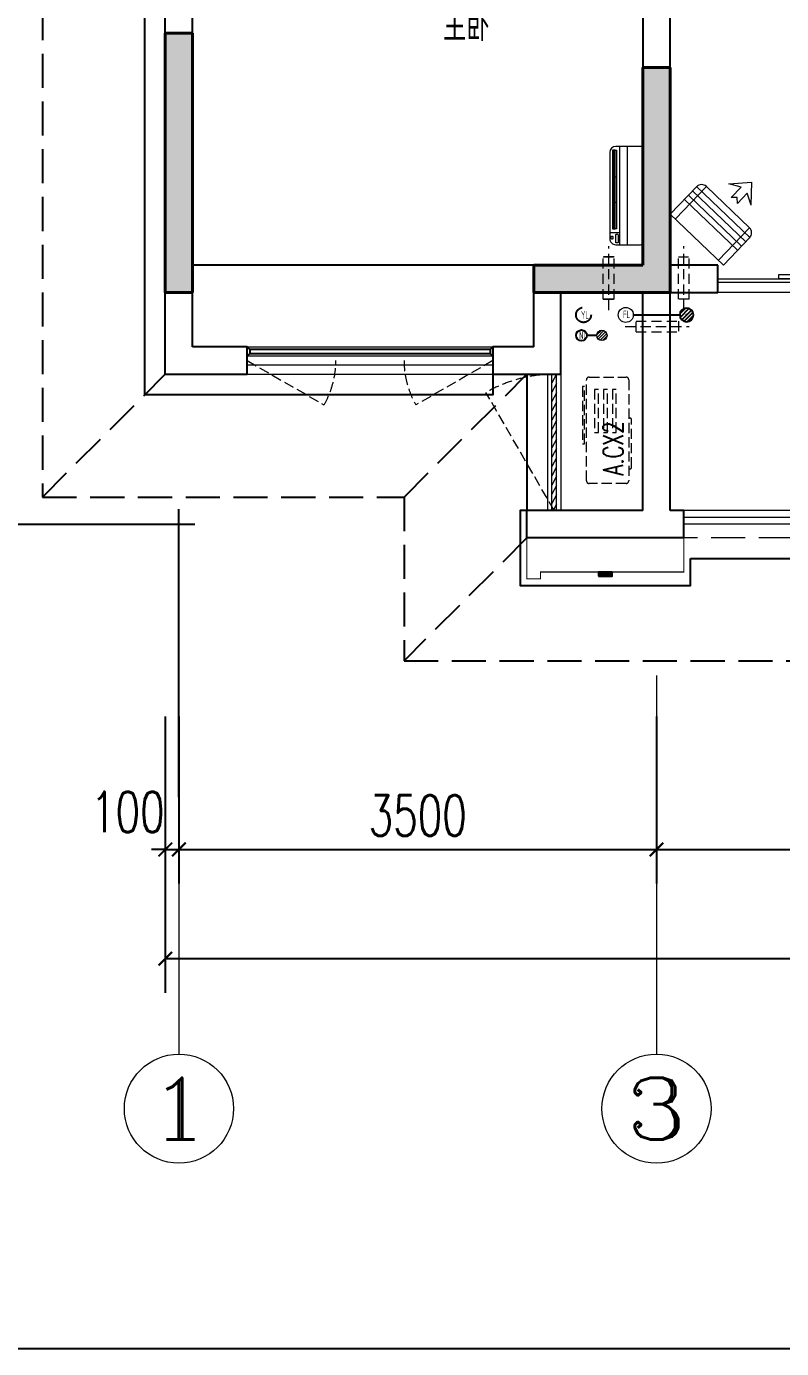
# Model space of a CAD drawing. Extents: x 3753737 to 4713801, y -857380 to 24339.
# Drawn here: x 4468131 to 4473665, y -718677 to -708984 of the extents above; entities that cross this region are included whole.
import ezdxf
from ezdxf.enums import TextEntityAlignment as Align

# ---------------------------------------------------------------- set-up
doc = ezdxf.new("R2010")
doc.units = 0
doc.header["$LTSCALE"] = 1000
doc.header["$MEASUREMENT"] = 0
doc.linetypes.add('DASH', pattern=[0.35, 0.25, -0.1])
doc.linetypes.add('HIDDEN', pattern=[0.375, 0.25, -0.125])
doc.layers.get('0').update_dxf_attribs({"linetype": 'CONTINUOUS'})
doc.layers.get('Defpoints').update_dxf_attribs({"linetype": 'CONTINUOUS'})
for name, color, linetype in [('!!电气', 1, 'CONTINUOUS'), ('3-栏杆1', 252, 'CONTINUOUS'), ('3.5方案汇报，与郭总、侯月琴确定户型_t8$0$2020.03.04 -1安徽标准化洋房户型(UA）_t8_t8$0$看线', 154, 'CONTINUOUS'), ('LVTRY', 252, 'CONTINUOUS'), ('VPIPE-凝结', 150, 'CONTINUOUS'), ('VPIPE-雨水', 4, 'DASH'), ('WALL', 252, 'CONTINUOUS'), ('卫生间', 6, 'CONTINUOUS'), ('看线', 185, 'CONTINUOUS'), ('立面', 73, 'CONTINUOUS'), ('铝合金', 144, 'CONTINUOUS')]:
    doc.layers.add(name, color=color, linetype=linetype)
for name, color, linetype, lineweight in [('AXIS', 114, 'CONTINUOUS', 20), ('AXIS_TEXT', 7, 'CONTINUOUS', 20), ('COLUMN', 252, 'CONTINUOUS', 40), ('EQUIP_地漏', 7, 'CONTINUOUS', 18), ('PUB_HATCH', 8, 'CONTINUOUS', 9), ('PUB_TEXT', 7, 'CONTINUOUS', 20), ('VPIPE-废水', 31, 'TG_F', 18), ('WINDOW', 146, 'CONTINUOUS', 20), ('平面-栏杆', 56, 'CONTINUOUS', 15), ('平面-看线', 252, 'CONTINUOUS', 15), ('平面-空调室内机', 176, 'CONTINUOUS', 9), ('平面-空调预留孔', 252, 'CONTINUOUS', 15)]:
    doc.layers.add(name, color=color, linetype=linetype, lineweight=lineweight)
doc.styles.add('_TCH_AXIS', font='COMPLEX', dxfattribs={"bigfont": 'GBCBIG'})
doc.styles.add('_TCH_DIM', font='SIMPLEX', dxfattribs={"bigfont": 'GBCBIG'})
doc.styles.add('_TCH_DIM_T3', font='SIMPLEX.shx', dxfattribs={"width": 0.705882, "bigfont": 'GBCBIG.shx'})
doc.styles.add('COMPLEX', font='COMPLEX')
doc.styles.get("Standard").update_dxf_attribs({"font": 'gbenor.shx', "bigfont": 'gbcbig.shx'})
doc.styles.add('TG_LINETYPE', font='SIMPLEX', dxfattribs={"width": 0.8, "height": 3, "bigfont": 'HZTXT'})
doc.linetypes.add('TG_F', pattern='A,2,-0.3,["F",TG_LINETYPE,S=0.1,R=0,X=-0.23,Y=-0.15],0', length=2.3)
doc.dimstyles.new('_TCH_ARCH&&100', dxfattribs={"dimtxt": 297.5, "dimasz": 100, "dimexe": 250, "dimexo": 300, "dimgap": 100, "dimtad": 1, "dimdec": 0, "dimzin": 0, "dimdsep": 46, "dimtxsty": '_TCH_DIM_T3', "dimblk": 'ARCHTICK', "dimcen": 0.09, "dimclrt": 7, "dimazin": 2, "dimtfac": 1, "dimtdec": 0, "dimtix": 1, "dimtmove": 2, "dimatfit": 3, "dimfxl": 1, "dimtolj": 1, "dimtzin": 0, "dimarcsym": 0})

# ---------------------------------------------------------------- blocks, each defined once
blk = doc.blocks.new('A$C148B7D8E')
at = {"layer": '卫生间', "color": 252, "linetype": 'DASH'}
for p, q in [((-900, -900), (0, 0)), ((1750, -900), (2650, 0)), ((2650, -1200), (1750, -2100))]:
    blk.add_line(p, q, dxfattribs=at)
blk.add_lwpolyline([(16100, 14000), (16100, 15400), (7700, 15400), (7700, 10800), (7300, 10800), (7300, 10000), (900, 10000), (900, 9000), (-900, 9000), (-900, -900), (1750, -900), (1750, -2100), (23450, -2100), (23450, -900), (25100, -900)], dxfattribs=at)
blk = doc.blocks.new('GFDGFSDFGD')
at = {"layer": 'PUB_HATCH'}
for points in [[(420516.6, 367423.7), (420516.6, 365523.7), (420716.6, 365523.7), (420716.6, 367423.7)], [(423216.6, 365523.7), (424216.6, 365523.7), (424216.6, 367173.7), (424016.6, 367173.7), (424016.6, 365723.7), (423216.6, 365723.7)]]:
    blk.add_hatch(color=256, dxfattribs=at).paths.add_polyline_path(points)
at = {"layer": 'COLUMN', "color": 252}
for p, q in [((420516.6, 367423.7), (420516.6, 365523.7)), ((420716.6, 367423.7), (420516.6, 367423.7)), ((420716.6, 365523.7), (420716.6, 367423.7)), ((424216.6, 367173.7), (424016.6, 367173.7)), ((424016.6, 367173.7), (424016.6, 365723.7)), ((424216.6, 365523.7), (424216.6, 367173.7)), ((424016.6, 365723.7), (423216.6, 365723.7)), ((423216.6, 365723.7), (423216.6, 365523.7)), ((420516.6, 365523.7), (420716.6, 365523.7)), ((423216.6, 365523.7), (424216.6, 365523.7))]:
    blk.add_line(p, q, dxfattribs=at)
blk = doc.blocks.new('dongkong')
at = {"layer": '平面-空调预留孔', "color": 8, "linetype": 'HIDDEN', "ltscale": 0.3}
for p, q in [((-603796, 210899.9), (-603796, 210431.5)), ((-603836, 210821), (-603836, 210510.8)), ((-603836, 210821), (-603756, 210821)), ((-603756, 210821), (-603756, 210510.8))]:
    blk.add_line(p, q, dxfattribs=at)
blk.add_lwpolyline([(-603756, 210510.8), (-603836, 210510.8)], dxfattribs=at)
blk = doc.blocks.new('A$C001338C2')
at = {"color": 8}
for p, q in [((0, 249), (0, 22)), ((845, 304), (55, 304)), ((109, 215), (109, 304)), ((900, 22), (900, 249)), ((22, 0), (878, 0))]:
    blk.add_line(p, q, dxfattribs=at)
at = {"color": 8, "lineweight": 5}
for p, q in [((865, 279), (144, 279)), ((144, 279), (144, 266)), ((387, 279), (144, 279)), ((144, 279), (144, 253)), ((144, 266), (865, 266)), ((144, 240), (144, 253)), ((144, 253), (865, 253)), ((387, 240), (387, 279)), ((865, 279), (622, 279)), ((622, 279), (622, 240)), ((865, 253), (865, 279)), ((865, 266), (865, 240)), ((900, 215), (0, 215)), ((900, 143), (0, 143)), ((865, 240), (144, 240)), ((622, 240), (387, 240))]:
    blk.add_line(p, q, dxfattribs=at)
at = {"color": 8}
for points in [[(89, 226), (22, 226, -0.414214), (17, 232), (17, 243, -0.414214), (22, 249), (89, 249, -0.414214), (95, 243), (95, 232, -0.414214)], [(73, 275), (57, 275, -0.414214), (51, 281), (51, 283, -0.414214), (57, 289), (73, 289, -0.414214), (79, 283), (79, 281, -0.414214)]]:
    blk.add_lwpolyline(points, format="xyb", close=True, dxfattribs=at)
for centre, radius, start, end in [((55, 249), 55, 90, 180), ((845, 249), 55, 360, 90), ((22, 22), 22, 180, 270), ((878, 22), 22, 270, 360)]:
    blk.add_arc(centre, radius, start, end, dxfattribs=at)
blk = doc.blocks.new('$lvtry$00000171')
for p, q in [((-74, 11), (-11, 74)), ((-70, -27), (27, 70)), ((-53, -53), (53, 53)), ((-27, -70), (70, 27)), ((11, -74), (74, -11))]:
    blk.add_line(p, q)
blk.add_circle((0, 0), 75)
blk.add_point((0, 0))
blk = doc.blocks.new('$TwtSys$00000141')
at = {"color": 252}
for p, q in [((-47, 4), (-5, 46)), ((-47, 4), (-5, 46)), ((-44, -18), (18, 44)), ((-44, -18), (18, 44)), ((-33, -33), (33, 33)), ((-33, -33), (33, 33)), ((-16, -44), (44, 16)), ((-16, -44), (44, 16)), ((6, -46), (46, -6)), ((6, -46), (46, -6))]:
    blk.add_line(p, q, dxfattribs=at)
blk.add_circle((0, 0), 47, dxfattribs=at)
blk.add_circle((0, 0), 47, dxfattribs=at)
blk = doc.blocks.new('fergve')
at = {"layer": '平面-空调预留孔', "color": 8, "linetype": 'DASH', "ltscale": 0.3}
for p, q in [((119062.7, 54987.6), (119062.7, 54977.6)), ((119072.7, 54967.6), (119425.6, 54967.6)), ((119435.6, 54977.6), (119435.6, 54987.6))]:
    blk.add_line(p, q, dxfattribs=at)
blk.add_lwpolyline([(119715.9, 54987.6), (118975.9, 54987.6, -0.414214), (118955.9, 55007.6), (118955.9, 55277.6, -0.414214), (118975.9, 55297.6), (119715.9, 55297.6, -0.414214), (119735.9, 55277.6), (119735.9, 55007.6, -0.414214)], format="xyb", close=True, dxfattribs=at)
for points in [[(119666.7, 55326.8), (119246.8, 55326.8), (119246.8, 55311.6), (119666.7, 55311.6)], [(119645.5, 55239.2), (119330, 55239.2), (119330, 55210.2), (119645.5, 55210.2)], [(119645.5, 55173.4), (119330, 55173.4), (119330, 55144.4), (119645.5, 55144.4)], [(119645.5, 55107.6), (119330, 55107.6), (119330, 55078.6), (119645.5, 55078.6)]]:
    blk.add_lwpolyline(points, close=True, dxfattribs=at)
for centre, start, end in [((119072.7, 54977.6), 180, 270), ((119425.6, 54977.6), 270, 0)]:
    blk.add_arc(centre, 10, start, end, dxfattribs=at)
at = {"layer": '平面-空调预留孔', "color": 8, "linetype": 'DASH', "ltscale": 0.3, "style": '_TCH_DIM', "width": 0.705882}
blk.add_text('A.CX2', height=146.88, dxfattribs=at).set_placement((119015.3, 55027.3))
blk = doc.blocks.new('dasdasf1sa2f31as32f')
at = {"color": 8}
for p, q in [((-116, 585.6), (43.3, 640.5)), ((-22.8, 585.5), (-116, 585.6)), ((-22.8, 585.5), (-73.4, 493.2)), ((82.7, 476.6), (43.3, 640.5)), ((-473.5, 259.7), (-339.5, 504)), ((-269.8, 524.3), (-427.7, 236.5)), ((134.6, 245.5), (-338.8, 505.1)), ((-269.8, 524.3), (113.7, 314)), ((-31.3, 504.4), (-73.4, 493.2)), ((-18.1, 462.9), (-31.3, 504.4)), ((32.4, 555.1), (-18.1, 462.9)), ((82.7, 476.6), (32.4, 555.1)), ((72.3, 131.9), (-401.1, 391.6)), ((92.6, 168.8), (-380.9, 428.5)), ((114.7, 208.4), (-359.1, 468.2)), ((113.7, 314), (-44.2, 26.2)), ((0, 0), (-473.5, 259.7)), ((134, 244.4), (0, 0))]:
    blk.add_line(p, q, dxfattribs=at)
for centre, start, end in [((-294.5, 479.4), 61.25933, 151.25933), ((89, 269), 331.25933, 61.25933)]:
    blk.add_arc(centre, 51.3, start, end, dxfattribs=at)
blk = doc.blocks.new('GDGDRGDGDRGDR')
at = {"layer": '平面-空调室内机', "ltscale": 0.3}
for p, rotation in [((-179479.5, 653502.9), 180), ((634787.3, 1046278.1), 89.99999999999999)]:
    blk.add_blockref('dongkong', p, dxfattribs=dict(at, rotation=rotation))
at = {"layer": '平面-空调预留孔'}
for name, p, rotation in [('dasdasf1sa2f31as32f', (424606.8, 442932.1), 344.9999999966897), ('fergve', (478900.7, 322375.3), 90)]:
    blk.add_blockref(name, p, dxfattribs=dict(at, rotation=rotation))
blk = doc.blocks.new('_ArchTick')
at = {"color": 0, "linetype": 'ByBlock', "const_width": 0.15}
blk.add_lwpolyline([(-0.5, -0.5), (0.5, 0.5)], dxfattribs=at)
blk = doc.blocks.new('*D592')
at = {"layer": 'AXIS', "color": 0, "lineweight": -2, "transparency": 16777216}
for p, q in [((-100, -1409.4), (-100, -3434.4)), ((50100, -1409.4), (50100, -3434.4)), ((-100, -3184.4), (50100, -3184.4))]:
    blk.add_line(p, q, dxfattribs=at)
at = {"layer": 'Defpoints', "color": 0, "transparency": 16777216}
for p in [(-100, -1109.4), (50100, -1109.4), (50100, -3184.4)]:
    blk.add_point(p, dxfattribs=at)
at = {"layer": 'AXIS', "color": 0, "lineweight": -2, "transparency": 16777216, "xscale": 100, "yscale": 100, "zscale": 100, "rotation": 180}
blk.add_blockref('_ArchTick', (-100, -3184.4), dxfattribs=at)
at = {"layer": 'AXIS', "color": 0, "lineweight": -2, "transparency": 16777216, "xscale": 100, "yscale": 100, "zscale": 100}
blk.add_blockref('_ArchTick', (50100, -3184.4), dxfattribs=at)
at = {"layer": 'AXIS', "color": 7, "transparency": 16777216, "insert": (25000, -2935.6), "char_height": 297.5, "attachment_point": 5, "style": '_TCH_DIM_T3'}
blk.add_mtext('\\A1;50200', dxfattribs=at)
blk = doc.blocks.new('*D593')
at = {"layer": 'AXIS', "color": 0, "lineweight": -2, "transparency": 16777216}
for p, q in [((-100, -1409.4), (-100, -2634.4)), ((0, -1409.4), (0, -2634.4)), ((-100, -2384.4), (-200, -2384.4)), ((-100, -2384.4), (0, -2384.4)), ((0, -2384.4), (100, -2384.4))]:
    blk.add_line(p, q, dxfattribs=at)
at = {"layer": 'Defpoints', "color": 0, "transparency": 16777216}
for p in [(-100, -1109.4), (0, -1109.4), (0, -2384.4)]:
    blk.add_point(p, dxfattribs=at)
at = {"layer": 'AXIS', "color": 0, "lineweight": -2, "transparency": 16777216, "xscale": 100, "yscale": 100, "zscale": 100}
blk.add_blockref('_ArchTick', (-100, -2384.4), dxfattribs=at)
at = {"layer": 'AXIS', "color": 0, "lineweight": -2, "transparency": 16777216, "xscale": 100, "yscale": 100, "zscale": 100, "rotation": 180}
blk.add_blockref('_ArchTick', (0, -2384.4), dxfattribs=at)
at = {"layer": 'AXIS', "color": 7, "transparency": 16777216, "insert": (-375, -2109.4), "char_height": 297.5, "attachment_point": 5, "style": '_TCH_DIM_T3'}
blk.add_mtext('\\A1;100', dxfattribs=at)
blk = doc.blocks.new('*D594')
at = {"layer": 'AXIS', "color": 0, "lineweight": -2, "transparency": 16777216}
for p, q in [((0, -1409.4), (0, -2634.4)), ((3500, -1409.4), (3500, -2634.4)), ((0, -2384.4), (3500, -2384.4))]:
    blk.add_line(p, q, dxfattribs=at)
at = {"layer": 'Defpoints', "color": 0, "transparency": 16777216}
for p in [(0, -1109.4), (3500, -1109.4), (3500, -2384.4)]:
    blk.add_point(p, dxfattribs=at)
at = {"layer": 'AXIS', "color": 0, "lineweight": -2, "transparency": 16777216, "xscale": 100, "yscale": 100, "zscale": 100, "rotation": 180}
blk.add_blockref('_ArchTick', (0, -2384.4), dxfattribs=at)
at = {"layer": 'AXIS', "color": 0, "lineweight": -2, "transparency": 16777216, "xscale": 100, "yscale": 100, "zscale": 100}
blk.add_blockref('_ArchTick', (3500, -2384.4), dxfattribs=at)
at = {"layer": 'AXIS', "color": 7, "transparency": 16777216, "insert": (1750, -2135.6), "char_height": 297.5, "attachment_point": 5, "style": '_TCH_DIM_T3'}
blk.add_mtext('\\A1;3500', dxfattribs=at)
blk = doc.blocks.new('*D595')
at = {"layer": 'AXIS', "color": 0, "lineweight": -2, "transparency": 16777216}
for p, q in [((3500, -1409.4), (3500, -2634.4)), ((9300, -1409.4), (9300, -2634.4)), ((3500, -2384.4), (9300, -2384.4))]:
    blk.add_line(p, q, dxfattribs=at)
at = {"layer": 'Defpoints', "color": 0, "transparency": 16777216}
for p in [(3500, -1109.4), (9300, -1109.4), (9300, -2384.4)]:
    blk.add_point(p, dxfattribs=at)
at = {"layer": 'AXIS', "color": 0, "lineweight": -2, "transparency": 16777216, "xscale": 100, "yscale": 100, "zscale": 100, "rotation": 180}
blk.add_blockref('_ArchTick', (3500, -2384.4), dxfattribs=at)
at = {"layer": 'AXIS', "color": 0, "lineweight": -2, "transparency": 16777216, "xscale": 100, "yscale": 100, "zscale": 100}
blk.add_blockref('_ArchTick', (9300, -2384.4), dxfattribs=at)
at = {"layer": 'AXIS', "color": 7, "transparency": 16777216, "insert": (6400, -2135.6), "char_height": 297.5, "attachment_point": 5, "style": '_TCH_DIM_T3'}
blk.add_mtext('\\A1;5800', dxfattribs=at)
blk = doc.blocks.new('_AXISO')
blk.add_circle((0, 0), 0.5)
at = {"layer": 'AXIS_TEXT', "style": 'COMPLEX', "width": 1.041667}
blk.add_attdef('A', text='', height=0.56, dxfattribs=at).set_placement((-0.25, -0.28), (0.25, -0.28), align=Align.FIT)
blk = doc.blocks.new('$DorLib2D$00000138')
at = {"color": 0, "linetype": 'Continuous'}
for p, q in [((-0.2875, 0), (-0.2875, 0.1538)), ((-0.2875, 0.1538), (0, 0.1538)), ((0, 0.1538), (0, 0)), ((0.2875, 0.1538), (0, 0.1538)), ((0.2875, 0), (0.2875, 0.1538)), ((-0.5, -0.1399), (-0.5, 0)), ((-0.5, 0), (-0.2188, 0)), ((0, 0), (-0.2875, 0)), ((-0.2188, 0), (-0.2188, -0.1399)), ((0, 0), (0.2875, 0)), ((0.2188, 0), (0.2188, -0.1399)), ((0.5, 0), (0.2188, 0)), ((0.5, 0), (0.5, -0.1946)), ((0.5, -0.1399), (0.5, 0)), ((-0.2188, -0.1399), (-0.5, -0.1399)), ((0.2188, -0.1399), (0.5, -0.1399)), ((-0.1857, -0.186), (-0.037, -0.186)), ((-0.037, -0.186), (-0.1019, -0.2583)), ((-0.1019, -0.2583), (-0.1019, -0.186)), ((0.1857, -0.186), (0.037, -0.186)), ((0.037, -0.186), (0.1019, -0.2583)), ((0.1019, -0.2583), (0.1019, -0.186))]:
    blk.add_line(p, q, dxfattribs=at)
blk = doc.blocks.new('$WINLIB2D$00000001')
at = {"color": 0}
for points in [[(-0.5, 0.5), (-0.5, -0.5)], [(-0.5, 0.5), (0.5, 0.5)], [(0.5, -0.5), (0.5, 0.5)], [(0.5, 0.1667), (-0.5, 0.1667)], [(0.5, -0.1667), (-0.5, -0.1667)], [(-0.5, -0.5), (0.5, -0.5)]]:
    blk.add_lwpolyline(points, dxfattribs=at)
blk = doc.blocks.new('$WINLIB2D$00000039')
at = {"color": 0}
for points in [[(-0.5, 0.5), (-0.5, -0.5)], [(0.5, 0.5), (-0.5, 0.5)], [(0.5, -0.5), (0.5, 0.5)], [(-0.5, 0.1667), (0.5, 0.1667)], [(-0.3839, -0.1667), (-0.448, 0.1667)], [(-0.3159, -0.1667), (-0.38, 0.1667)], [(-0.2479, -0.1667), (-0.312, 0.1667)], [(-0.1799, -0.1667), (-0.244, 0.1667)], [(-0.1119, -0.1667), (-0.176, 0.1667)], [(-0.0439, -0.1667), (-0.108, 0.1667)], [(0.0241, -0.1667), (-0.04, 0.1667)], [(0.0921, -0.1667), (0.028, 0.1667)], [(0.16, -0.1667), (0.0959, 0.1667)], [(0.228, -0.1667), (0.1639, 0.1667)], [(0.296, -0.1667), (0.2319, 0.1667)], [(0.364, -0.1667), (0.2999, 0.1667)], [(0.432, -0.1667), (0.3679, 0.1667)], [(0.5, -0.1667), (0.4359, 0.1667)], [(-0.4519, -0.1667), (-0.5, 0.0836)], [(-0.5, -0.1667), (0.5, -0.1667)], [(0.5, -0.5), (-0.5, -0.5)]]:
    blk.add_lwpolyline(points, dxfattribs=at)
blk = doc.blocks.new('A$C5F341E43')
at = {"layer": '立面'}
h = blk.add_hatch(dxfattribs=at)
h.set_pattern_fill('ANSI31', color=252, scale=2)
h.set_pattern_definition([(45, (-885150.3096, -795945.4625), (-2.24506403, 2.24506403), [])])
h.paths.add_polyline_path([(3075, -380), (3175, -380), (3175, -350), (3075, -350)])
at = {"layer": '!!电气'}
for p, q in [((0, -2000), (0, 110.1)), ((-2000, 0), (117.2, 0))]:
    blk.add_line(p, q, dxfattribs=at)
at = {"color": 252, "const_width": 8}
blk.add_lwpolyline([(2550, -100), (2550, -400), (2650, -400), (2650, -350), (3700, -350), (3700, -100)], dxfattribs=at)
at = {"layer": '3-栏杆1', "color": 252}
for p, q in [((520.3, 1282.2), (500, 1300)), ((500, 1300), (520.3, 1282.2)), ((2279.7, 1282.1), (520.3, 1282.2)), ((520.3, 1282.2), (520.3, 1252.9)), ((2279.7, 1282.2), (2300, 1300)), ((2300, 1300), (2279.7, 1282.2)), ((2279.7, 1282.2), (2279.7, 1252.9)), ((500, 1233.1), (520.3, 1252.9)), ((520.3, 1252.9), (2279.7, 1252.9)), ((2279.7, 1252.9), (2300, 1233.1)), ((2300, 1233.1), (2279.7, 1252.9))]:
    blk.add_line(p, q, dxfattribs=at)
at = {"layer": '3.5方案汇报，与郭总、侯月琴确定户型_t8$0$2020.03.04 -1安徽标准化洋房户型(UA）_t8_t8$0$看线', "color": 252, "ltscale": 10}
blk.add_line((2600, 1900), (100, 1900), dxfattribs=at)
at = {"layer": 'AXIS'}
for p, q in [((0, -1109.4), (0, -3884.4)), ((3500, -1109.4), (3500, -3884.4))]:
    blk.add_line(p, q, dxfattribs=at)
at = {"layer": 'VPIPE-凝结', "color": 252, "ltscale": 0.1}
blk.add_line((3330, 1535), (3670, 1535), dxfattribs=at)
blk.add_lwpolyline([(3062.4, 1385), (2990, 1385)], dxfattribs=at)
at = {"layer": 'VPIPE-凝结', "color": 252}
blk.add_circle((2950, 1385), 40, dxfattribs=at)
at = {"layer": 'VPIPE-废水', "color": 252}
blk.add_circle((3275, 1535), 55, dxfattribs=at)
at = {"layer": 'VPIPE-雨水', "color": 252}
blk.add_circle((2965, 1535), 55, dxfattribs=at)
at = {"layer": 'WALL', "color": 252}
for p, q in [((-100, 1100), (-100, 6300)), ((100, 1300), (100, 6200)), ((3400, 5200), (3400, 1900)), ((3600, 1900), (3600, 5200)), ((3400, 1900), (2600, 1900)), ((2600, 1300), (2600, 1900)), ((3950, 1900), (3600, 1900)), ((3950, 1700), (3950, 1900)), ((3400, 1700), (2800, 1700)), ((2800, 1100), (2800, 1700)), ((3400, 100), (3400, 1700)), ((3600, 1700), (3950, 1700)), ((3600, 100), (3600, 1700)), ((500, 1300), (100, 1300)), ((500, 1100), (500, 1300)), ((2600, 1300), (2300, 1300)), ((2300, 1300), (2300, 1100)), ((-100, 1100), (500, 1100)), ((2300, 1100), (2800, 1100)), ((3400, 100), (2550, 100)), ((2550, -100), (2550, 100)), ((3700, 100), (3600, 100)), ((3700, -100), (3700, 100)), ((3500, -100), (2550, -100)), ((3700, -100), (3500, -100))]:
    blk.add_line(p, q, dxfattribs=at)
at = {"layer": 'WINDOW', "color": 252}
blk.add_line((6050, 1700), (3950, 1700), dxfattribs=at)
at = {"layer": 'WINDOW', "color": 252, "linetype": 'DASH', "ltscale": 0.3}
for points in [[(500, 1200), (1063.1, 875.4, 0.131485), (1150, 1200)], [(2300, 1200), (1736.9, 875.4, -0.131485), (1650, 1200)], [(2750, 100), (2250, 966, -0.131652), (2750, 1100)]]:
    blk.add_lwpolyline(points, format="xyb", dxfattribs=at)
at = {"layer": '平面-栏杆', "color": 252}
for points in [[(8350, 50), (3700, 50)], [(8350, 0), (3700, 0)]]:
    blk.add_lwpolyline(points, dxfattribs=at)
at = {"layer": '平面-看线', "color": 252}
blk.add_lwpolyline([(8350, 100), (3700, 100)], dxfattribs=at)
at = {"layer": '平面-看线', "color": 252, "linetype": 'DASH'}
blk.add_lwpolyline([(8350, -100), (3700, -100)], dxfattribs=at)
at = {"layer": '看线', "color": 252}
for points in [[(2300, 1100), (2300, 950), (-250, 950), (-250, 9350), (1400.1, 9350), (1400.1, 9200)], [(2550, 100), (2500, 100), (2500, -450), (3750, -450), (3750, -250)]]:
    blk.add_lwpolyline(points, dxfattribs=at)
at = {"layer": '看线', "color": 252, "ltscale": 0.5}
for points in [[(2550, 1100), (2550, 100)], [(3750, -250), (8350, -250)]]:
    blk.add_lwpolyline(points, dxfattribs=at)
at = {"layer": '立面', "color": 252}
blk.add_lwpolyline([(3075, -380), (3175, -380), (3175, -350), (3075, -350)], close=True, dxfattribs=at)
at = {"layer": '铝合金', "color": 252}
blk.add_lwpolyline([(3075, -380), (3175, -380), (3175, -350), (3075, -350)], close=True, dxfattribs=at)
at = {"color": 252}
for name, p in [('A$C148B7D8E', (-100, 1100)), ('GFDGFSDFGD', (-420616.6, -363823.7)), ('GDGDRGDGDRGDR', (-420616.6, -441032.1))]:
    blk.add_blockref(name, p, dxfattribs=at)
at = {"layer": 'AXIS'}
ref = blk.add_blockref('_AXISO', (0, -4284.4), dxfattribs=dict(at, xscale=800, yscale=800, zscale=800))
ref.add_attrib('A', '1', dxfattribs={"layer": 'AXIS_TEXT', "height": 452.5, "style": '_TCH_AXIS', "width": 2.333333}).set_placement((-226.3, -4510.6), (226.3, -4510.6), align=Align.FIT)
ref = blk.add_blockref('_AXISO', (3500, -4284.4), dxfattribs=dict(at, xscale=800, yscale=800, zscale=800))
ref.add_attrib('A', '3', dxfattribs={"layer": 'AXIS_TEXT', "height": 452.5, "style": '_TCH_AXIS', "width": 1.5}).set_placement((3273.7, -4510.6), (3726.3, -4510.6), align=Align.FIT)
at = {"layer": 'EQUIP_地漏', "color": 252, "xscale": -0.8, "yscale": -0.8, "zscale": 0.8, "rotation": 180}
blk.add_blockref('$TwtSys$00000141', (3100, 1385), dxfattribs=at)
at = {"layer": 'LVTRY', "color": 252, "xscale": -0.6666666667107825, "yscale": 0.6666666667107825, "rotation": 90.00000000602213}
blk.add_blockref('$lvtry$00000171', (3720, 1535), dxfattribs=at)
at = {"layer": 'WINDOW', "color": 252}
for name, p, xscale, yscale, zscale, rotation in [('$DorLib2D$00000138', (5000, 1800), 2100, -200, 2100, 179.9999999989443), ('$WINLIB2D$00000001', (1400, 1200), 1800, -200, 1800, 4.935878894074151e-09), ('$WINLIB2D$00000039', (2750, 600), -1000, -100, -1000, 270)]:
    blk.add_blockref(name, p, dxfattribs=dict(at, xscale=xscale, yscale=yscale, zscale=zscale, rotation=rotation))
at = {"layer": '平面-空调室内机', "color": 252, "ltscale": 0.3, "xscale": -1, "rotation": 180}
blk.add_blockref('dongkong', (606945.9, 212470.8), dxfattribs=at)
at = {"layer": '平面-空调室内机', "color": 252, "ltscale": 0.3, "rotation": 180}
blk.add_blockref('dongkong', (-600646.1, 212470.8), dxfattribs=at)
at = {"layer": '平面-空调预留孔', "color": 252, "xscale": 0.800000000046565, "yscale": 0.800000000046565, "zscale": 0.800000000046565, "rotation": 90.00000023343011}
blk.add_blockref('A$C001338C2', (3399.9, 2050), dxfattribs=at)
at = {"layer": 'PUB_TEXT', "color": 252}
blk.add_text('主卧', height=236.31, dxfattribs=at).set_placement((1935.2, 3542.5))
at = {"layer": 'PUB_TEXT', "color": 252, "width": 0.6}
for s, p in [('YL', (2946.8, 1507)), ('FL', (3255.2, 1511.2)), ('NL', (2933.2, 1357))]:
    blk.add_text(s, height=56, dxfattribs=at).set_placement(p)
at = {"layer": 'AXIS'}
dim = blk.add_linear_dim(base=(0, -2384.4), p1=(-100, -1109.4), p2=(0, -1109.4), angle=0, text='100', dimstyle='_TCH_ARCH&&100', dxfattribs=at)
dim.commit()
dim.dimension.update_dxf_attribs({"geometry": '*D593', "text_midpoint": (-375, -2109.4), "dimtype": 129})
for p1, p2, distance, text, picture, middle in [((-100, -1109.4), (50100, -1109.4), -2075, '50200', '*D592', (25000, -2935.6)), ((0, -1109.4), (3500, -1109.4), -1275, '3500', '*D594', (1750, -2135.6)), ((3500, -1109.4), (9300, -1109.4), -1275, '5800', '*D595', (6400, -2135.6))]:
    dim = blk.add_aligned_dim(p1=p1, p2=p2, distance=distance, text=text, dimstyle='_TCH_ARCH&&100', dxfattribs=at)
    dim.commit()
    dim.dimension.update_dxf_attribs({"geometry": picture, "text_midpoint": middle})

msp = doc.modelspace()

# ---------------------------------------------------------------- linework, layer by layer
at = {"layer": '!!电气', "color": 252}
msp.add_line((4457446.2, -718677.2), (4531051.1, -718677.2), dxfattribs=at)

# ---------------------------------------------------------------- block references
at = {"layer": '!!电气'}
msp.add_blockref('A$C5F341E43', (4469248.6, -712633.8), dxfattribs=at)

doc.saveas('drawing.dxf')
